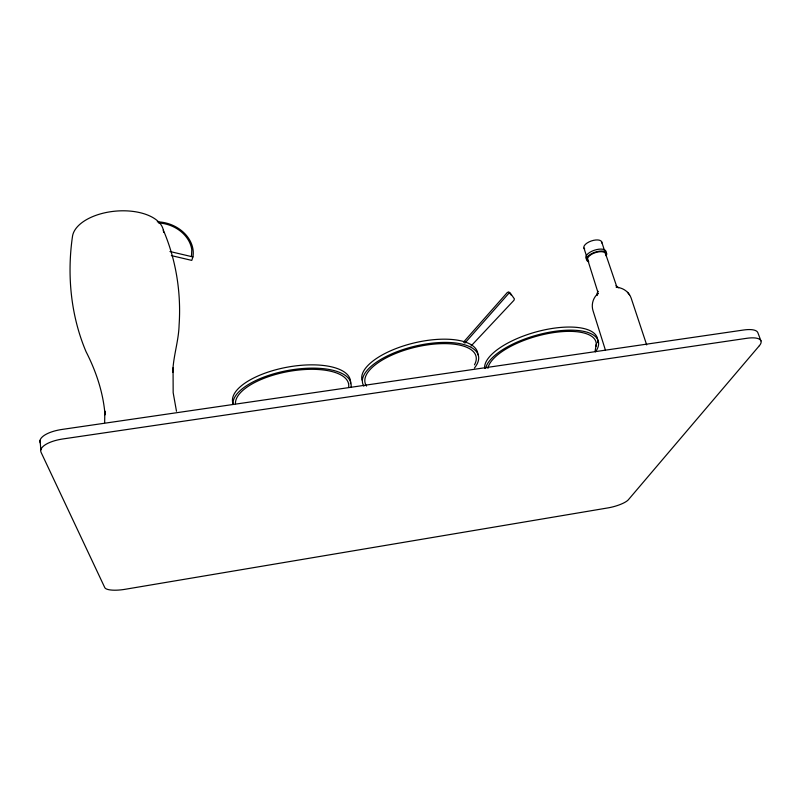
<?xml version="1.0" encoding="UTF-8"?>
<svg xmlns="http://www.w3.org/2000/svg" width="801" height="801" viewBox="0 0 801 801"><rect width="100%" height="100%" fill="white"/><g stroke="black" fill="none" stroke-linecap="round" stroke-linejoin="round"><path stroke-width="1.2" d="M104.661 422.578L104.831 411.053L105.021 414.818C103.289 392.75 96.1 371.304 86.047 351.679C70.748 315.574 66.843 274.763 72.531 236.105A45.727 24.481 -4.9 0 1 119.499 210.873A45.727 24.481 -4.9 0 1 163.574 232.23M595.023 351.619L596.254 344.26M191.489 256.58L191.789 249.772A32.16 26.103 17.5 0 0 158.558 222.948M157.266 221.827A33.492 27.184 17.5 0 1 192.921 256.921L191.779 260.395L171.364 255.599M596.625 295.168L597.886 293.076L596.895 295.299L597.746 290.983L597.836 292.055L587.684 259.714M463.509 342.157L507.333 292.475L508.805 291.884L511.018 294.988M464.83 343.168L508.685 293.456L510.157 292.866L514.392 298.893L513.962 300.285L471.058 345.992M596.845 294.788L598.197 293.426C593.08 297.511 591.028 304.64 593.06 310.828L605.386 350.047M616.86 287.449L616.219 287.349C622.818 287.499 628.985 291.834 631.158 298.102L646.687 344.911M169.962 251.514L192.921 256.921M618.662 287.739L616.029 285.697L616.74 286.598L605.506 253.557M627.543 292.325L628.244 293.226M628.865 294.027L629.586 294.958M163.324 230.127C176.08 259.894 181.276 292.695 179.104 324.966C178.693 340.936 173.236 356.235 172.766 372.215L173.056 367.899L173.166 392.66L176.49 411.253M760.95 340.886L757.846 332.665A24.04 8.2 -18.7 0 0 743.578 330.012L62.128 429.426A26.123 9.992 -5.9 0 0 40.31 442.993M601.681 241.862L604.515 250.523M583.959 248.03L586.712 256.68M40.05 440.38L40.851 449.822M584.68 248.931A9.382 4.215 -18.6 0 1 591.258 240.991A9.382 4.215 -18.6 0 1 601.761 242.983M586.763 259.144A10.603 4.686 -18.4 0 1 594.232 250.282A10.603 4.686 -18.4 0 1 606.067 252.465M588.805 261.787A10.613 4.676 -18.4 0 1 588.815 255.499A10.613 4.676 -18.4 0 1 601.731 251.043A10.613 4.676 -18.4 0 1 606.107 255.819M588.395 260.605A9.432 4.155 -18.4 0 1 595.053 252.746A9.432 4.155 -18.4 0 1 605.586 254.668M485.626 368.37A58.483 22.478 -15.8 0 1 553.831 331.484A58.483 22.478 -15.8 0 1 595.543 351.819M487.909 368.35A56.04 21.537 -15.8 0 1 546.472 333.857A56.04 21.537 -15.8 0 1 596.024 346.252M484.655 368.43A58.413 22.598 -15.8 0 1 542.537 330.312A58.413 22.598 -15.8 0 1 597.436 342.728M363.864 386.202A59.514 23.96 -13.4 0 1 425.111 344.14A59.514 23.96 -13.4 0 1 474.422 368.049M366.568 386.092A57.031 22.959 -13.4 0 1 420.615 346.062A57.031 22.959 -13.4 0 1 474.472 364.835M361.972 380.155A59.434 24.08 -13.4 0 1 416.82 342.327A59.434 24.08 -13.4 0 1 477.877 354.803M233.161 403.994A59.885 24.34 -10.5 0 1 288.841 366.898A59.885 24.34 -10.5 0 1 350.397 383.729M232.971 404.084A59.965 24.22 -10.5 0 1 293.346 369.581A59.965 24.22 -10.5 0 1 351.058 386.873M235.474 403.724A57.462 23.199 -10.5 0 1 293.326 370.703A57.462 23.199 -10.5 0 1 348.635 387.223M759.368 345.702L628.635 499.444A17.201 4.496 -15 0 1 608.67 507.784L125.126 589.296A18.623 5.086 -8.5 0 1 104.781 587.624L41.101 452.395A26.213 9.842 -6.1 0 1 63.019 438.938L746.682 338.312A24.12 8.08 -18.6 0 1 759.368 345.702"/></g></svg>
